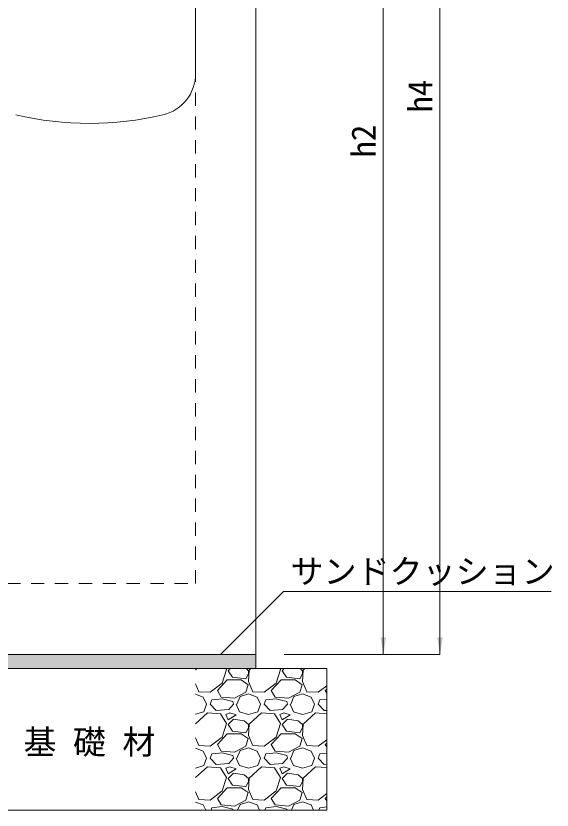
# Model space of a CAD drawing. Units: millimetres at full size; details may follow other scales. Extents: x 95 to 26200, y 7460 to 13400.
# Drawn here: x 9982 to 10739, y 9946 to 11068 of the extents above; entities that cross this region are included whole.
import ezdxf
from ezdxf.enums import TextEntityAlignment as Align

# ---------------------------------------------------------------- set-up
doc = ezdxf.new("R2010")
doc.units = ezdxf.units.MM
doc.header["$LTSCALE"] = 25
doc.linetypes.add('USER1', pattern=[1.35, 0.75, -0.6])
doc.layers.add('ハッチング', color=7, linetype='Continuous')
doc.layers.add('文字', color=7, linetype='Continuous')
for name, color, linetype, lineweight in [('ハッチング_基礎', 150, 'Continuous', 5), ('基礎', 3, 'Continuous', 13), ('寸法線', 7, 'Continuous', 13), ('引出線', 4, 'Continuous', 9), ('本体', 2, 'Continuous', 20)]:
    doc.layers.add(name, color=color, linetype=linetype, lineweight=lineweight)
doc.styles.add('ＭＳ ゴシック', font='')
doc.styles.get('ＭＳ ゴシック').set_extended_font_data('MS Gothic')

# ---------------------------------------------------------------- blocks, each defined once
blk = doc.blocks.new('filled_arrow')
at = {"color": 0, "linetype": 'Continuous', "lineweight": -2}
blk.add_solid([(7.5, 1.25), (0, 0), (7.5, -1.25)], dxfattribs=at)

msp = doc.modelspace()

# ---------------------------------------------------------------- hatches: boundary and pattern name
at = {"layer": 'ハッチング'}
msp.add_hatch(color=256, dxfattribs=at).paths.add_polyline_path([(10320.65, 10146.22), (10320.65, 10166.22), (9850.65, 10166.22), (9850.65, 10146.22)])

# ---------------------------------------------------------------- linework, layer by layer
at = {"layer": 'ハッチング_基礎'}
for p, q in [((10237.51, 10146.22), (10235.65, 10144.52)), ((10273.12, 10125.66), (10279.22, 10144.71)), ((10279.22, 10144.71), (10278.29, 10146.22)), ((10284.54, 10146.22), (10281.5, 10143.19)), ((10281.5, 10143.19), (10287.6, 10134.04)), ((10310.46, 10143.19), (10306.99, 10146.22)), ((10311.22, 10143.95), (10310.46, 10127.95)), ((10310.46, 10138.61), (10310.46, 10143.19)), ((10313.71, 10146.22), (10311.22, 10143.95)), ((10349.32, 10125.66), (10355.42, 10144.71)), ((10355.42, 10144.71), (10354.49, 10146.22)), ((10360.74, 10146.22), (10357.7, 10143.19)), ((10357.7, 10143.19), (10363.8, 10134.04)), ((10386.66, 10143.19), (10383.19, 10146.22)), ((10387.42, 10143.95), (10386.66, 10127.95)), ((10386.66, 10138.61), (10386.66, 10143.19)), ((10389.91, 10146.22), (10387.42, 10143.95)), ((10287.6, 10134.04), (10306.65, 10131.76)), ((10306.65, 10131.76), (10310.46, 10138.61)), ((10363.8, 10134.04), (10382.85, 10131.76)), ((10382.85, 10131.76), (10386.66, 10138.61)), ((10235.65, 10124.65), (10240.36, 10113.47)), ((10256.36, 10112.71), (10273.12, 10125.66)), ((10266.26, 10114.99), (10279.98, 10130.23)), ((10279.98, 10130.23), (10299.79, 10130.23)), ((10299.79, 10130.23), (10309.7, 10123.37)), ((10309.7, 10123.37), (10306.65, 10112.71)), ((10310.46, 10127.95), (10316.56, 10113.47)), ((10332.56, 10112.71), (10349.32, 10125.66)), ((10342.46, 10114.99), (10356.18, 10130.23)), ((10356.18, 10130.23), (10375.99, 10130.23)), ((10375.99, 10130.23), (10385.9, 10123.37)), ((10385.9, 10123.37), (10382.85, 10112.71)), ((10386.66, 10127.95), (10392.76, 10113.47)), ((10408.76, 10112.71), (10420.65, 10121.89)), ((10235.65, 10109.9), (10246.45, 10105.85)), ((10240.36, 10113.47), (10256.36, 10112.71)), ((10271.6, 10105.85), (10266.26, 10114.99)), ((10306.65, 10112.71), (10290.65, 10104.32)), ((10298.27, 10106.61), (10310.46, 10110.42)), ((10310.46, 10110.42), (10322.65, 10105.85)), ((10316.56, 10113.47), (10332.56, 10112.71)), ((10347.8, 10105.85), (10342.46, 10114.99)), ((10382.85, 10112.71), (10366.85, 10104.32)), ((10374.47, 10106.61), (10386.66, 10110.42)), ((10386.66, 10110.42), (10398.85, 10105.85)), ((10392.76, 10113.47), (10408.76, 10112.71)), ((10418.66, 10114.99), (10420.65, 10117.2)), ((10420.65, 10111.59), (10418.66, 10114.99)), ((10246.45, 10105.85), (10251.02, 10095.94)), ((10256.36, 10095.94), (10258.64, 10102.04)), ((10273.12, 10103.56), (10258.64, 10102.04)), ((10290.65, 10104.32), (10271.6, 10105.85)), ((10288.36, 10099.75), (10273.12, 10103.56)), ((10289.12, 10095.94), (10288.36, 10099.75)), ((10293.7, 10095.94), (10298.27, 10106.61)), ((10322.65, 10105.85), (10327.22, 10095.94)), ((10332.56, 10095.94), (10334.84, 10102.04)), ((10349.32, 10103.56), (10334.84, 10102.04)), ((10366.85, 10104.32), (10347.8, 10105.85)), ((10364.56, 10099.75), (10349.32, 10103.56)), ((10365.32, 10095.94), (10364.56, 10099.75)), ((10369.9, 10095.94), (10374.47, 10106.61)), ((10398.85, 10105.85), (10403.42, 10095.94)), ((10408.76, 10095.94), (10411.04, 10102.04)), ((10420.65, 10103.05), (10411.04, 10102.04)), ((10247.21, 10085.27), (10251.02, 10095.94)), ((10264.74, 10086.8), (10256.36, 10095.94)), ((10282.27, 10088.32), (10264.74, 10086.8)), ((10289.12, 10095.94), (10282.27, 10088.32)), ((10292.93, 10095.94), (10297.51, 10085.27)), ((10323.41, 10085.27), (10327.22, 10095.94)), ((10340.94, 10086.8), (10332.56, 10095.94)), ((10358.47, 10088.32), (10340.94, 10086.8)), ((10365.32, 10095.94), (10358.47, 10088.32)), ((10369.13, 10095.94), (10373.71, 10085.27)), ((10399.61, 10085.27), (10403.42, 10095.94)), ((10417.14, 10086.8), (10408.76, 10095.94)), ((10420.65, 10087.1), (10417.14, 10086.8)), ((10235.65, 10081.87), (10247.21, 10085.27)), ((10252.55, 10083.75), (10235.65, 10068.32)), ((10270.84, 10082.23), (10252.55, 10083.75)), ((10279.22, 10068.51), (10270.84, 10082.23)), ((10283.79, 10083.75), (10278.46, 10081.46)), ((10278.46, 10081.46), (10281.5, 10073.84)), ((10281.5, 10073.84), (10292.93, 10080.7)), ((10292.93, 10080.7), (10283.79, 10083.75)), ((10297.51, 10085.27), (10310.46, 10081.46)), ((10310.46, 10081.46), (10323.41, 10085.27)), ((10328.75, 10083.75), (10311.22, 10067.75)), ((10347.04, 10082.23), (10328.75, 10083.75)), ((10355.42, 10068.51), (10347.04, 10082.23)), ((10359.99, 10083.75), (10354.66, 10081.46)), ((10354.66, 10081.46), (10357.7, 10073.84)), ((10357.7, 10073.84), (10369.13, 10080.7)), ((10369.13, 10080.7), (10359.99, 10083.75)), ((10373.71, 10085.27), (10386.66, 10081.46)), ((10386.66, 10081.46), (10399.61, 10085.27)), ((10404.95, 10083.75), (10387.42, 10067.75)), ((10420.65, 10082.44), (10404.95, 10083.75)), ((10273.12, 10049.46), (10279.22, 10068.51)), ((10289.12, 10074.61), (10281.5, 10066.99)), ((10281.5, 10066.99), (10287.6, 10057.84)), ((10304.36, 10072.32), (10289.12, 10074.61)), ((10310.46, 10066.99), (10304.36, 10072.32)), ((10311.22, 10067.75), (10310.46, 10051.75)), ((10310.46, 10062.41), (10310.46, 10066.99)), ((10349.32, 10049.46), (10355.42, 10068.51)), ((10365.32, 10074.61), (10357.7, 10066.99)), ((10357.7, 10066.99), (10363.8, 10057.84)), ((10380.56, 10072.32), (10365.32, 10074.61)), ((10386.66, 10066.99), (10380.56, 10072.32)), ((10387.42, 10067.75), (10386.66, 10051.75)), ((10386.66, 10062.41), (10386.66, 10066.99)), ((10266.26, 10038.79), (10279.98, 10054.03)), ((10279.98, 10054.03), (10299.79, 10054.03)), ((10287.6, 10057.84), (10306.65, 10055.56)), ((10299.79, 10054.03), (10309.7, 10047.17)), ((10306.65, 10055.56), (10310.46, 10062.41)), ((10342.46, 10038.79), (10356.18, 10054.03)), ((10356.18, 10054.03), (10375.99, 10054.03)), ((10363.8, 10057.84), (10382.85, 10055.56)), ((10375.99, 10054.03), (10385.9, 10047.17)), ((10382.85, 10055.56), (10386.66, 10062.41)), ((10235.65, 10048.45), (10240.36, 10037.27)), ((10256.36, 10036.51), (10273.12, 10049.46)), ((10309.7, 10047.17), (10306.65, 10036.51)), ((10310.46, 10051.75), (10316.56, 10037.27)), ((10332.56, 10036.51), (10349.32, 10049.46)), ((10385.9, 10047.17), (10382.85, 10036.51)), ((10386.66, 10051.75), (10392.76, 10037.27)), ((10408.76, 10036.51), (10420.65, 10045.69)), ((10235.65, 10033.7), (10246.45, 10029.65)), ((10240.36, 10037.27), (10256.36, 10036.51)), ((10271.6, 10029.65), (10266.26, 10038.79)), ((10306.65, 10036.51), (10290.65, 10028.12)), ((10293.7, 10019.74), (10298.27, 10030.41)), ((10298.27, 10030.41), (10310.46, 10034.22)), ((10310.46, 10034.22), (10322.65, 10029.65)), ((10316.56, 10037.27), (10332.56, 10036.51)), ((10347.8, 10029.65), (10342.46, 10038.79)), ((10382.85, 10036.51), (10366.85, 10028.12)), ((10369.9, 10019.74), (10374.47, 10030.41)), ((10374.47, 10030.41), (10386.66, 10034.22)), ((10386.66, 10034.22), (10398.85, 10029.65)), ((10392.76, 10037.27), (10408.76, 10036.51)), ((10418.66, 10038.79), (10420.65, 10041)), ((10420.65, 10035.39), (10418.66, 10038.79)), ((10246.45, 10029.65), (10251.02, 10019.74)), ((10247.21, 10009.07), (10251.02, 10019.74)), ((10256.36, 10019.74), (10258.64, 10025.84)), ((10264.74, 10010.6), (10256.36, 10019.74)), ((10273.12, 10027.36), (10258.64, 10025.84)), ((10290.65, 10028.12), (10271.6, 10029.65)), ((10288.36, 10023.55), (10273.12, 10027.36)), ((10289.12, 10019.74), (10282.27, 10012.12)), ((10289.12, 10019.74), (10288.36, 10023.55)), ((10292.93, 10019.74), (10297.51, 10009.07)), ((10322.65, 10029.65), (10327.22, 10019.74)), ((10323.41, 10009.07), (10327.22, 10019.74)), ((10332.56, 10019.74), (10334.84, 10025.84)), ((10340.94, 10010.6), (10332.56, 10019.74)), ((10349.32, 10027.36), (10334.84, 10025.84)), ((10366.85, 10028.12), (10347.8, 10029.65)), ((10364.56, 10023.55), (10349.32, 10027.36)), ((10365.32, 10019.74), (10358.47, 10012.12)), ((10365.32, 10019.74), (10364.56, 10023.55)), ((10369.13, 10019.74), (10373.71, 10009.07)), ((10398.85, 10029.65), (10403.42, 10019.74)), ((10399.61, 10009.07), (10403.42, 10019.74)), ((10408.76, 10019.74), (10411.04, 10025.84)), ((10417.14, 10010.6), (10408.76, 10019.74)), ((10420.65, 10026.85), (10411.04, 10025.84)), ((10235.65, 10005.67), (10247.21, 10009.07)), ((10282.27, 10012.12), (10264.74, 10010.6)), ((10297.51, 10009.07), (10310.46, 10005.26)), ((10310.46, 10005.26), (10323.41, 10009.07)), ((10358.47, 10012.12), (10340.94, 10010.6)), ((10373.71, 10009.07), (10386.66, 10005.26)), ((10386.66, 10005.26), (10399.61, 10009.07)), ((10420.65, 10010.9), (10417.14, 10010.6)), ((10252.55, 10007.55), (10235.65, 9992.12)), ((10270.84, 10006.03), (10252.55, 10007.55)), ((10279.22, 9992.31), (10270.84, 10006.03)), ((10283.79, 10007.55), (10278.46, 10005.26)), ((10278.46, 10005.26), (10281.5, 9997.64)), ((10281.5, 9997.64), (10292.93, 10004.5)), ((10289.12, 9998.41), (10281.5, 9990.79)), ((10292.93, 10004.5), (10283.79, 10007.55)), ((10304.36, 9996.12), (10289.12, 9998.41)), ((10328.75, 10007.55), (10311.22, 9991.55)), ((10347.04, 10006.03), (10328.75, 10007.55)), ((10355.42, 9992.31), (10347.04, 10006.03)), ((10359.99, 10007.55), (10354.66, 10005.26)), ((10354.66, 10005.26), (10357.7, 9997.64)), ((10357.7, 9997.64), (10369.13, 10004.5)), ((10365.32, 9998.41), (10357.7, 9990.79)), ((10369.13, 10004.5), (10359.99, 10007.55)), ((10380.56, 9996.12), (10365.32, 9998.41)), ((10404.95, 10007.55), (10387.42, 9991.55)), ((10420.65, 10006.24), (10404.95, 10007.55)), ((10273.12, 9973.26), (10279.22, 9992.31)), ((10281.5, 9990.79), (10287.6, 9981.64)), ((10310.46, 9990.79), (10304.36, 9996.12)), ((10306.65, 9979.36), (10310.46, 9986.21)), ((10311.22, 9991.55), (10310.46, 9975.55)), ((10310.46, 9986.21), (10310.46, 9990.79)), ((10349.32, 9973.26), (10355.42, 9992.31)), ((10357.7, 9990.79), (10363.8, 9981.64)), ((10386.66, 9990.79), (10380.56, 9996.12)), ((10382.85, 9979.36), (10386.66, 9986.21)), ((10387.42, 9991.55), (10386.66, 9975.55)), ((10386.66, 9986.21), (10386.66, 9990.79)), ((10266.26, 9962.59), (10279.98, 9977.83)), ((10279.98, 9977.83), (10299.79, 9977.83)), ((10287.6, 9981.64), (10306.65, 9979.36)), ((10299.79, 9977.83), (10309.7, 9970.97)), ((10310.46, 9975.55), (10316.56, 9961.07)), ((10342.46, 9962.59), (10356.18, 9977.83)), ((10356.18, 9977.83), (10375.99, 9977.83)), ((10363.8, 9981.64), (10382.85, 9979.36)), ((10375.99, 9977.83), (10385.9, 9970.97)), ((10386.66, 9975.55), (10392.76, 9961.07)), ((10235.65, 9972.25), (10240.36, 9961.07)), ((10256.36, 9960.31), (10273.12, 9973.26)), ((10309.7, 9970.97), (10306.65, 9960.31)), ((10332.56, 9960.31), (10349.32, 9973.26)), ((10385.9, 9970.97), (10382.85, 9960.31)), ((10408.76, 9960.31), (10420.65, 9969.49)), ((10418.66, 9962.59), (10420.65, 9964.8)), ((10235.65, 9957.5), (10246.45, 9953.45)), ((10240.36, 9961.07), (10256.36, 9960.31)), ((10246.45, 9953.45), (10249.79, 9946.22)), ((10271.6, 9953.45), (10266.26, 9962.59)), ((10290.65, 9951.92), (10271.6, 9953.45)), ((10306.65, 9960.31), (10290.65, 9951.92)), ((10294.84, 9946.22), (10298.27, 9954.21)), ((10298.27, 9954.21), (10310.46, 9958.02)), ((10310.46, 9958.02), (10322.65, 9953.45)), ((10316.56, 9961.07), (10332.56, 9960.31)), ((10322.65, 9953.45), (10325.99, 9946.22)), ((10347.8, 9953.45), (10342.46, 9962.59)), ((10366.85, 9951.92), (10347.8, 9953.45)), ((10382.85, 9960.31), (10366.85, 9951.92)), ((10371.04, 9946.22), (10374.47, 9954.21)), ((10374.47, 9954.21), (10386.66, 9958.02)), ((10386.66, 9958.02), (10398.85, 9953.45)), ((10392.76, 9961.07), (10408.76, 9960.31)), ((10398.85, 9953.45), (10402.19, 9946.22)), ((10420.65, 9959.19), (10418.66, 9962.59)), ((10257.36, 9946.22), (10258.64, 9949.64)), ((10273.12, 9951.16), (10258.64, 9949.64)), ((10288.36, 9947.35), (10273.12, 9951.16)), ((10288.59, 9946.22), (10288.36, 9947.35)), ((10333.56, 9946.22), (10334.84, 9949.64)), ((10349.32, 9951.16), (10334.84, 9949.64)), ((10364.56, 9947.35), (10349.32, 9951.16)), ((10364.79, 9946.22), (10364.56, 9947.35)), ((10409.76, 9946.22), (10411.04, 9949.64)), ((10420.65, 9950.65), (10411.04, 9949.64))]:
    msp.add_line(p, q, dxfattribs=at)
at = {"layer": '基礎'}
for p, q in [((10320.65, 10166.22), (10320.65, 10146.22)), ((9750.65, 10146.22), (10420.65, 10146.22)), ((10420.65, 10146.22), (10420.65, 9946.22)), ((9750.65, 9946.22), (10420.65, 9946.22))]:
    msp.add_line(p, q, dxfattribs=at)
at = {"layer": '寸法線'}
for p, q in [((10580.65, 11743.22), (10580.65, 10166.22)), ((10500.65, 11616.22), (10500.65, 10166.22)), ((10360.65, 10166.22), (10580.65, 10166.22)), ((10360.65, 10166.22), (10500.65, 10166.22))]:
    msp.add_line(p, q, dxfattribs=at)
at = {"layer": '引出線'}
msp.add_lwpolyline([(10270.65, 10166.22), (10359.6, 10255.18), (10737.83, 10255.18)], dxfattribs=at)
at = {"layer": '本体'}
for p, q in [((10235.65, 10986.75), (10235.65, 11616.22)), ((10320.65, 10166.22), (10320.65, 11616.22)), ((9850.65, 10166.22), (10320.65, 10166.22))]:
    msp.add_line(p, q, dxfattribs=at)
at = {"layer": '本体', "linetype": 'USER1', "lineweight": 15}
for p, q in [((10235.65, 10266.22), (10235.65, 10986.75)), ((9935.65, 10266.22), (10235.65, 10266.22))]:
    msp.add_line(p, q, dxfattribs=at)
at = {"layer": '本体'}
for centre, radius, start, end in [((10175.65, 10986.75), 60, 283.34237, 0), ((10085.65, 11366.22), 450, 256.65765, 283.34237)]:
    msp.add_arc(centre, radius, start, end, dxfattribs=at)

# ---------------------------------------------------------------- block references
at = {"layer": '寸法線', "xscale": 3.2, "yscale": 3.2, "rotation": 90}
for p in [(10500.65, 10166.22), (10580.65, 10166.22)]:
    msp.add_blockref('filled_arrow', p, dxfattribs=at)
at = {"layer": '引出線', "xscale": 0.133, "yscale": 0.133, "rotation": 45}
msp.add_blockref('filled_arrow', (10270.65, 10166.22), dxfattribs=at)

# ---------------------------------------------------------------- texts
at = {"layer": '寸法線', "style": 'ＭＳ ゴシック'}
for s, p in [('h4', (10552.65, 10954.72)), ('h2', (10472.65, 10891.22))]:
    msp.add_text(s, height=34.18, rotation=90, dxfattribs=at).set_placement(p, align=Align.MIDDLE_CENTER)
at = {"layer": '引出線', "style": 'ＭＳ ゴシック'}
msp.add_text('サンドクッション', height=34.18, dxfattribs=at).set_placement((10369.6, 10300.57), align=Align.TOP_LEFT)
at = {"layer": '文字', "style": 'ＭＳ ゴシック'}
msp.add_text('基 礎 材', height=34.18, dxfattribs=at).set_placement((10085.65, 10042.37), align=Align.MIDDLE_CENTER)

doc.saveas('drawing.dxf')
